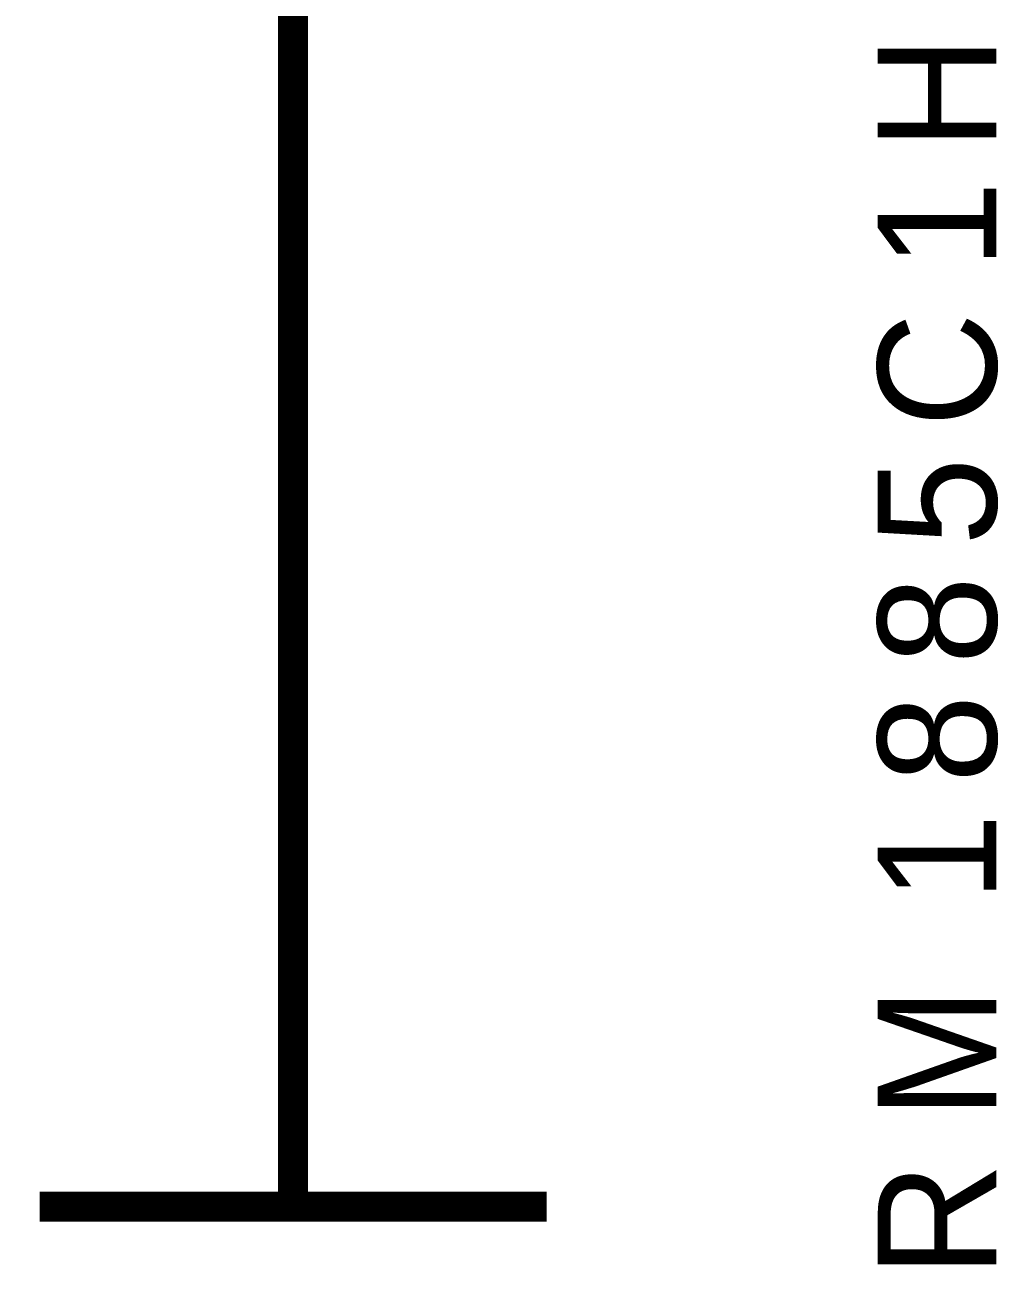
# Model space of a CAD drawing. Header units: inches. Extents: x 0 to 569, y 0 to 432.
# Drawn here: x 157.34 to 167.1, y 156.9 to 169.34 of the extents above; entities that cross this region are included whole.
import ezdxf

# ---------------------------------------------------------------- set-up
doc = ezdxf.new("R2010")
doc.units = ezdxf.units.IN
doc.layers.add('Sheet', color=255, linetype='Continuous')

msp = doc.modelspace()

# ---------------------------------------------------------------- linework, layer by layer
at = {"layer": 'Sheet'}
for points in [[(160.027, 172.715, 0.3, 0.3, 0), (160.027, 160.015, 0.3, 0.3, 0)], [(160.027, 160.015, 0.3, 0.3, 0), (160.027, 157.473, 0.3, 0.3, 0)], [(157.485, 157.473, 0.3, 0.3, 0), (162.57, 157.473, 0.3, 0.3, 0)]]:
    msp.add_lwpolyline(points, format="xyseb", dxfattribs=at)

# ---------------------------------------------------------------- texts
for s, p in [('H', (167.084, 168.077)), ('1', (167.084, 166.886)), ('C', (167.084, 165.298)), ('5', (167.084, 164.108)), ('8', (167.084, 162.917)), ('8', (167.084, 161.727)), ('1', (167.084, 160.536)), ('M', (167.084, 158.353)), ('R', (167.084, 156.766))]:
    msp.add_text(s, height=1.191, rotation=90, dxfattribs=at).set_placement(p)

doc.saveas('drawing.dxf')
